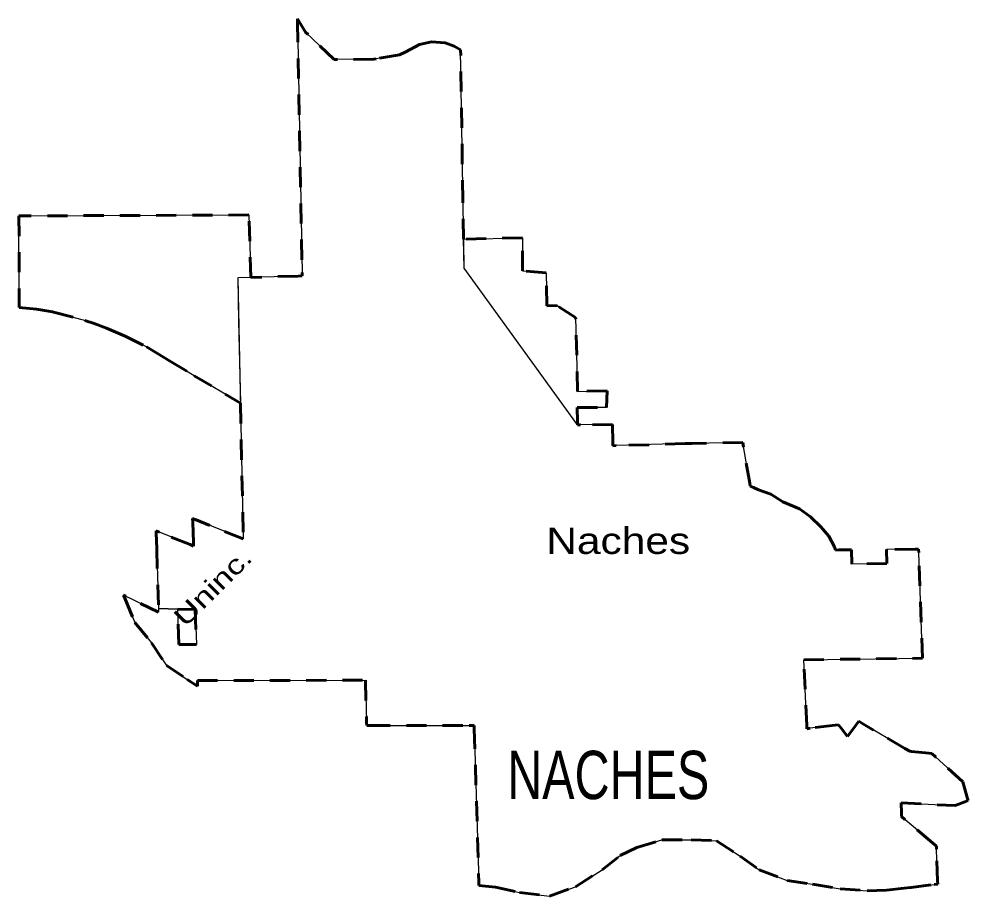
# Model space of a CAD drawing. Header units: feet. Extents: x -903180 to 1023491, y -707744 to 564635.
# Drawn here: x 73064 to 78717, y -284196 to -278970 of the extents above; entities that cross this region are included whole.
import ezdxf

# ---------------------------------------------------------------- set-up
doc = ezdxf.new("R2010")
doc.units = ezdxf.units.FT
doc.header["$LTSCALE"] = 80
doc.linetypes.add('SHORT_DASHED', pattern=[2.7, 1.5, -1.2])
doc.layers.add('13', color=7, linetype='SHORT_DASHED', lineweight=40)
doc.layers.add('58', color=7, linetype='Continuous', lineweight=13)
doc.layers.add('14', color=7, linetype='Continuous')
doc.layers.add('36', color=7, linetype='Continuous')

msp = doc.modelspace()

# ---------------------------------------------------------------- linework, layer by layer
at = {"layer": '13'}
msp.add_line((74102.62, -282090.45), (74103.22, -282110.69), dxfattribs=at)
for points in [[(78374.56, -284145.69), (78377.73, -284145.29), (78515.19, -284128.2), (78537.14, -284125.47), (78536.4, -284105.71), (78529.37, -283916.88), (78528.69, -283898.66), (78506.6, -283879.86), (78341.7, -283739.5), (78321.66, -283722.45), (78320.97, -283703.47), (78318.72, -283641.47), (78640.06, -283657.65), (78697.61, -283635.46), (78717.39, -283627.83), (78712.07, -283608.64), (78686.37, -283515.95), (78523.38, -283365.88), (78502.65, -283346.8), (78483.38, -283344.8), (78381.3, -283334.24), (78369.93, -283333.06), (78341.3, -283316.3), (78085.2, -283166.32), (78066.18, -283155.19), (78050.34, -283176.51), (77999.67, -283244.69), (77961.23, -283195.92), (77944.89, -283175.18), (77925.47, -283177.67), (77776.17, -283196.82), (77757.82, -283199.17), (77756.92, -283179.38), (77739.17, -282788.14), (78447.03, -282779.8), (78423.59, -282149.76), (78422.84, -282129.75), (78402, -282129.94), (78231.94, -282131.51), (78234, -282215.05), (78026, -282219.05), (78024.01, -282133.43), (77948.08, -282134.13), (77928.05, -282134.32), (77922.39, -282114.43), (77888, -282052.05), (77840, -281996.05), (77779, -281936.05), (77714, -281889.05), (77615, -281847.05), (77542, -281801.05), (77470, -281776.05), (77440, -281762.58), (77419.74, -281753.48), (77416.64, -281735.05), (77376, -281493.05), (77073, -281498.79), (77053, -281500.05), (77033, -281500.63), (76622, -281512.47), (76602.02, -281513.05), (76601.69, -281493.05), (76599.97, -281387.17), (76408, -281389.14), (76391.37, -281389.31), (76391.02, -281369.35), (76389.42, -281285.5), (76564.42, -281284.94), (76566.79, -281184.97), (76391.86, -281189.77), (76380, -280749.05), (76269, -280678.05), (76209, -280680.05), (76204, -280482.05), (76062.46, -280470.67), (76062.91, -280273.28), (75711.88, -280281.79), (75708.13, -280050.81), (75694.86, -279153.06), (75656.2, -279131.36), (75603.07, -279112.12), (75520.64, -279105.7), (75450.11, -279122.2), (75368.59, -279165.27), (75330.12, -279183.6), (75192.59, -279207.26), (75177.59, -279209.97), (74942.36, -279212.04), (74769.92, -279048.53), (74734.45, -278988.82), (74723.22, -278969.92), (74723.57, -278988.82), (74750.83, -280481.58), (74751.19, -280501.45), (74726.67, -280502.14), (74445.8, -280509.98)], [(74445.8, -280509.98), (74432.88, -280137.75), (73063.83, -280143.38), (73065.86, -280689.35), (73167.71, -280698.77), (73263.09, -280714.56), (73270.36, -280716.13), (73456.16, -280766.21), (73510.96, -280785.18), (73586.14, -280812.45), (73696.92, -280860.17), (73823.35, -280924.2), (73888.82, -280962.6), (73960.48, -281007.81), (74106.81, -281095.55)], [(74106.81, -281095.55), (74383.18, -281260.15), (74400.15, -282068.55), (74118.44, -281955.12), (74098.37, -281947.04), (74099.03, -281969.4), (74102.62, -282090.45)], [(74103.22, -282110.69), (74082.63, -282102.4), (73900.28, -282028.97), (73880.47, -282021), (73880.87, -282034.44), (73884.07, -282125.36), (73895.32, -282505.26), (73686.8, -282403.01), (73694.05, -282420.77), (73753.15, -282565.64), (73852.81, -282687.53), (73942.53, -282821.59), (74065.96, -282905.03), (74127.94, -282945.95), (74126.94, -282912.08), (75127.33, -282910.34), (75134.8, -283162.74), (75135.32, -283180.32), (75155.39, -283180.29), (75745.97, -283179.25), (75775.57, -283179.21), (75776.16, -283199.22), (75803.22, -284113.37), (75803.82, -284133.47), (75822.78, -284135.23), (75903.21, -284142.7), (76046.27, -284175.65), (76223.41, -284196.22), (76379.72, -284140.5), (76537.63, -284040.48), (76645.41, -283954.99), (76743.49, -283907.83), (76893.87, -283862.22), (77068.78, -283860.68), (77219.65, -283867.4), (77359.24, -283958.75), (77472.6, -284040.26), (77640.07, -284103.19), (77791.08, -284126.01), (77956.21, -284152.72), (78117.18, -284165.39), (78231.74, -284160.35), (78337.73, -284149.46), (78374.56, -284145.69)]]:
    msp.add_lwpolyline(points, dxfattribs=at)
msp.add_lwpolyline([(74120.6, -282698.04), (74015.53, -282696.81), (74009.31, -282486.72), (74114.38, -282487.95)], close=True, dxfattribs=at)
at = {"layer": '58'}
for points in [[(78374.56, -284145.69), (78377.73, -284145.29), (78515.19, -284128.2), (78537.14, -284125.47), (78536.4, -284105.71), (78529.37, -283916.88), (78528.69, -283898.66), (78506.6, -283879.86), (78341.7, -283739.5), (78321.66, -283722.45), (78320.97, -283703.47), (78318.72, -283641.47), (78640.06, -283657.65), (78697.61, -283635.46), (78717.39, -283627.83), (78712.07, -283608.64), (78686.37, -283515.95), (78523.38, -283365.88), (78502.65, -283346.8), (78483.38, -283344.8), (78381.3, -283334.24), (78369.93, -283333.06), (78341.3, -283316.3), (78085.2, -283166.32), (78066.18, -283155.19), (78050.34, -283176.51), (77999.67, -283244.69), (77961.23, -283195.92), (77944.89, -283175.18), (77925.47, -283177.67), (77776.17, -283196.82), (77757.82, -283199.17), (77756.92, -283179.38), (77739.17, -282788.14), (78447.03, -282779.8), (78423.59, -282149.76), (78422.84, -282129.75), (78402, -282129.94), (78231.94, -282131.51), (78234, -282215.05), (78026, -282219.05), (78024.01, -282133.43), (77948.08, -282134.13), (77928.05, -282134.32), (77922.39, -282114.43), (77888, -282052.05), (77840, -281996.05), (77779, -281936.05), (77714, -281889.05), (77615, -281847.05), (77542, -281801.05), (77470, -281776.05), (77440, -281762.58), (77419.74, -281753.48), (77416.64, -281735.05), (77376, -281493.05), (77073, -281498.79), (77053, -281500.05), (77033, -281500.63), (76622, -281512.47), (76602.02, -281513.05), (76601.69, -281493.05), (76599.97, -281387.17), (76408, -281389.14), (76391.37, -281389.31), (75715.51, -280455.19), (75715.14, -280435.05), (75694.86, -279153.06), (75656.2, -279131.36), (75603.07, -279112.12), (75520.64, -279105.7), (75450.11, -279122.2), (75330.12, -279183.6), (75212.57, -279203.66), (75192.59, -279207.26), (75177.59, -279209.97), (74942.36, -279212.04), (74769.92, -279048.53), (74734.45, -278988.82), (74723.22, -278969.92), (74723.57, -278988.82), (74750.83, -280481.58), (74751.19, -280501.45), (74726.67, -280502.14), (74367.37, -280512.17), (74400.15, -282068.55), (74118.44, -281955.12), (74098.37, -281947.04), (74099.03, -281969.4), (74102.62, -282090.45), (74103.22, -282110.69), (74082.63, -282102.4), (73900.28, -282028.97), (73880.47, -282021), (73880.87, -282034.44), (73894.17, -282483.7)], [(73894.17, -282483.7), (74009.31, -282486.72), (74114.38, -282487.95), (74120.6, -282698.04), (74015.53, -282696.81), (74009.31, -282486.72), (73894.17, -282483.7), (73894.8, -282505), (73686.8, -282403.01), (73694.05, -282420.77), (73753.15, -282565.64), (73852.81, -282687.53), (73942.53, -282821.59), (74065.96, -282905.03), (74127.94, -282945.95), (74126.94, -282912.08), (75127.33, -282910.34), (75134.8, -283162.74), (75135.32, -283180.32), (75155.39, -283180.29), (75745.97, -283179.25), (75775.57, -283179.21), (75776.16, -283199.22), (75803.22, -284113.37), (75803.82, -284133.47), (75822.78, -284135.23), (75903.21, -284142.7), (76046.27, -284175.65), (76223.41, -284196.22), (76379.72, -284140.5), (76537.63, -284040.48), (76645.41, -283954.99), (76743.49, -283907.83), (76893.87, -283862.22), (77068.78, -283860.68), (77219.65, -283867.4), (77359.24, -283958.75), (77472.6, -284040.26), (77640.07, -284103.19), (77791.08, -284126.01), (77956.21, -284152.72), (78117.18, -284165.39), (78231.74, -284160.35), (78337.73, -284149.46), (78374.56, -284145.69)]]:
    msp.add_lwpolyline(points, dxfattribs=at)
for points in [[(73065.86, -280689.35), (73063.83, -280143.38), (74432.88, -280137.75), (74445.8, -280509.98), (74367.37, -280512.17), (74371.86, -280770.37), (74383.18, -281260.15), (74106.81, -281095.55), (73960.48, -281007.81), (73886.8, -280961.37), (73823.35, -280924.2), (73755.27, -280888.12), (73696.92, -280860.17), (73629.7, -280830.49), (73539.49, -280794.2), (73461.38, -280767.83), (73270.36, -280716.13), (73167.71, -280698.77)], [(76062.91, -280273.28), (76062.46, -280470.67), (76204, -280482.05), (76209, -280680.05), (76269, -280678.05), (76380, -280749.05), (76391.86, -281189.77), (76566.79, -281184.97), (76564.42, -281284.94), (76389.42, -281285.5), (76391.37, -281389.31), (75715.51, -280455.19), (75711.88, -280281.79)]]:
    msp.add_lwpolyline(points, close=True, dxfattribs=at)

# ---------------------------------------------------------------- texts
at = {"layer": '14', "width": 0.75}
msp.add_text('NACHES', height=288, dxfattribs=at).set_placement((75972.24, -283618.79))
at = {"layer": '36', "width": 1.2}
msp.add_text('Naches', height=157.5, dxfattribs=at).set_placement((76205.14, -282157.91))
at = {"layer": '36', "width": 1.35}
msp.add_text('Uninc.', height=113, rotation=45, dxfattribs=at).set_placement((74053.89, -282599.19))

doc.saveas('drawing.dxf')
